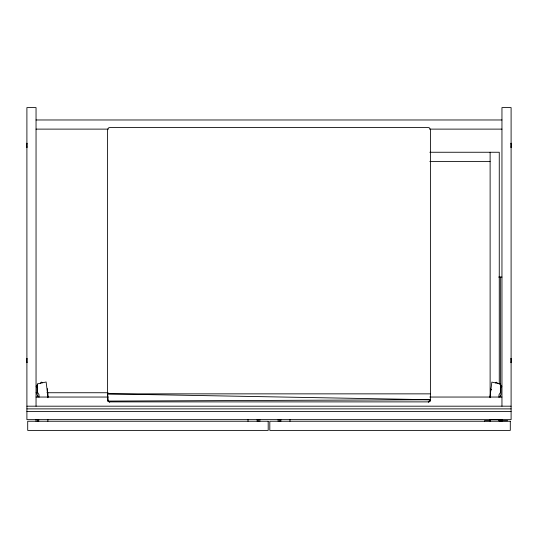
<?xml version="1.0" encoding="UTF-8"?>
<svg xmlns="http://www.w3.org/2000/svg" width="538" height="538" viewBox="0 0 538 538"><rect width="100%" height="100%" fill="white"/><g stroke="black" fill="none" stroke-linecap="round" stroke-linejoin="round"><path stroke-width="0.81" d="M489.977 397.158L491.846 382.108L500.394 383.93M40.558 383.19L41.325 382.101L42.529 382.767M37.734 384.139L36.12 386.304L37.142 387.696M499.62 396.93L500.939 394.818L500.939 386.055L500.394 385.934M495.444 382.874L496.648 382.209L497.415 383.298M428.248 401.879C434.435 397.246 424.838 406.17 430.4 399.747L430.4 129.658L429.593 127.977L428.248 127.506L109.752 127.506L108.407 127.977L107.6 129.658L107.6 399.747L108.407 401.415L109.752 401.886L428.248 401.886L429.929 401.079L430.4 399.734L107.6 393.856L107.822 400.682M428.739 401.825L429.929 401.079L430.4 399.747L108.071 401.079C111.117 402.579 107.956 402.189 107.6 399.734M500.831 387.804L501.853 386.412L500.239 384.246M37.579 385.827L37.035 385.948L37.035 394.71L38.353 396.829M36.046 119.974L501.954 119.974M36.046 129.12L108.239 129.12M429.761 129.12L501.954 129.12M429.828 152.254L499.264 152.254L499.264 384.266M429.828 161.4L490.118 161.4M498.605 277.07L501.954 277.07M36.046 392.74L37.721 392.74M46.941 392.74L108.131 392.74M430.4 393.856L107.6 393.856L108.071 401.079L109.752 401.886L108.071 401.079M36.046 397.044L108.239 397.044M429.761 397.044L501.954 397.044M26.9 406.19L511.1 406.19M26.9 408.88L511.1 408.88M26.9 411.57L511.1 411.57M489.856 419.768L500.488 419.768M490.179 420.716L484.57 420.716L484.57 421.254M498.672 420.716L507.704 420.716M47.996 397.051L46.127 382L37.579 383.823L37.579 392.437L39.012 394.737L39.012 397.252M501.954 406.19L501.954 107.6L511.1 107.6L511.1 419.64L26.9 419.64L26.9 107.6L36.046 107.6L36.046 406.19M501.954 419.579L501.954 421.254M500.34 277.07L500.394 392.545L498.961 394.845L498.961 397.353M500.34 395.269L500.34 396.943M500.34 419.579L500.34 421.254M499.264 419.573L499.264 421.254M490.595 388.745L490.595 393.022M490.118 152.254L490.118 397.716M490.118 419.573L490.118 421.254M289.982 419.573L289.982 421.254M280.836 419.573L280.836 421.254M279.76 419.579L279.76 421.254M278.146 419.579L278.146 421.254M259.854 419.579L259.854 421.254M258.24 419.579L258.24 421.254M257.164 419.573L257.164 421.254M248.018 419.573L248.018 421.254M47.882 392.673L47.882 397.716M47.882 419.573L47.882 421.254M47.378 388.638L47.378 392.915M38.736 419.573L38.736 421.254M37.66 395.269L37.66 396.943M37.66 419.579L37.66 421.254M36.046 419.579L36.046 421.254M26.947 147.459A16.234 16.234 0 0 1 26.947 143.243M26.873 147.466A16.234 16.234 0 0 1 26.866 143.236M511.053 143.243A16.234 16.234 0 0 1 511.053 147.459M511.107 143.236A16.187 16.187 0 0 1 511.12 147.466M511.053 358.442A16.234 16.234 0 0 1 511.053 362.659M511.107 358.436A16.187 16.187 0 0 1 511.12 362.666M26.947 362.659A16.234 16.234 0 0 1 26.947 358.442M26.873 362.666A16.234 16.234 0 0 1 26.866 358.436M491.456 389.465L491.416 389.815L491.456 389.465M268.193 421.254L27.707 421.254L27.707 430.4L268.193 430.4L268.193 421.254M510.293 421.254L269.807 421.254L269.807 430.4L510.293 430.4L510.293 421.254"/></g></svg>
